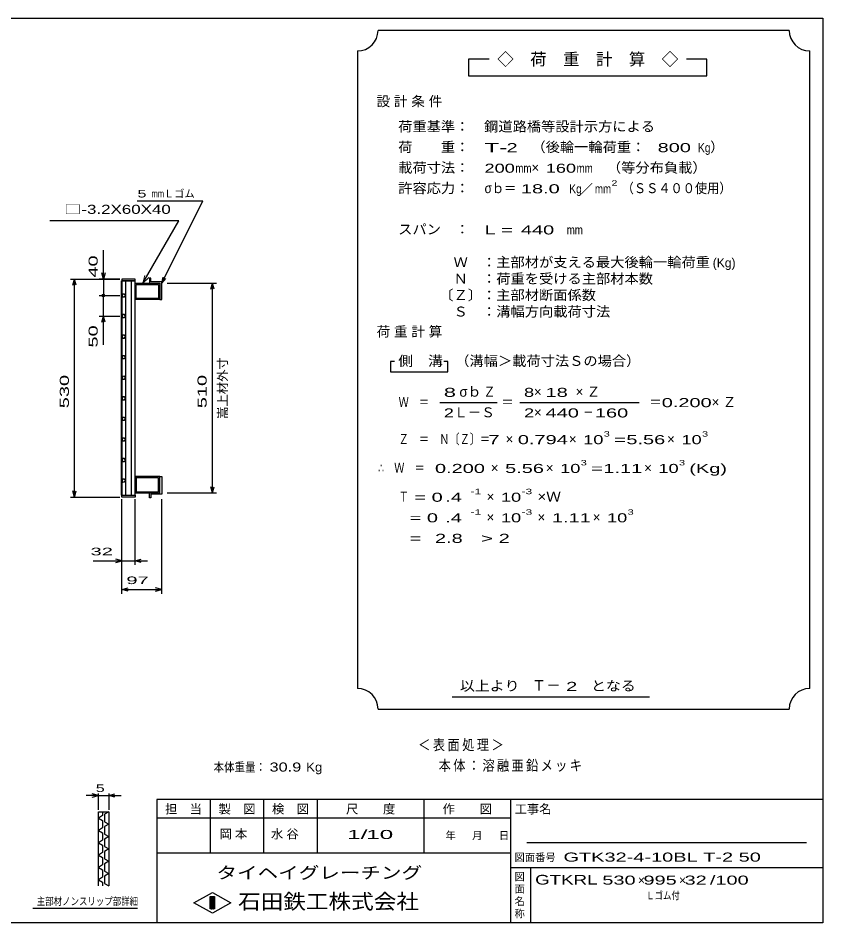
# Model space of a CAD drawing. Units: millimetres, scale not verified. Extents: x -1820 to 1731, y -1282 to 1054.
# Drawn here: x -227 to 1731, y -1146 to 1054 of the extents above; entities that cross this region are included whole.
import ezdxf
from ezdxf.enums import TextEntityAlignment as Align

# ---------------------------------------------------------------- set-up
doc = ezdxf.new("R2010")
doc.units = ezdxf.units.MM
doc.header["$LTSCALE"] = 10
for name, color, linetype, lineweight in [('0_2', 150, 'Continuous', 25), ('16', 3, 'Continuous', 25), ('22', 4, 'Continuous', 25), ('24', 2, 'Continuous', 25), ('32', 4, 'Continuous', 25)]:
    doc.layers.add(name, color=color, linetype=linetype, lineweight=lineweight)
doc.styles.add('ベクトル', font='')
doc.styles.get('ベクトル').set_extended_font_data('ベクトル')

msp = doc.modelspace()

# ---------------------------------------------------------------- linework, layer by layer
at = {"layer": '0_2'}
for p, q in [((-1729, 1053.5), (1731, 1053.5)), ((1731, 1053.5), (1731, -1146.5)), ((1731, -846.5), (111, -846.5)), ((111, -846.5), (111, -1146.5)), ((241, -846.5), (241, -976.5)), ((371, -976.5), (371, -846.5)), ((501, -846.5), (501, -976.5)), ((761, -976.5), (761, -846.5)), ((971, -846.5), (971, -1146.5)), ((971, -891.5), (111, -891.5)), ((1691, -951.5), (1011, -951.5)), ((111, -976.5), (971, -976.5)), ((971, -1011.5), (1731, -1011.5)), ((1021, -1146.5), (1021, -1011.5)), ((201, -1097.5), (246, -1072.5)), ((246, -1072.5), (291, -1097.5)), ((246, -1122.5), (201, -1097.5)), ((241, -1082.5), (251, -1082.5)), ((241, -1112.5), (241, -1082.5)), ((241, -1082.5), (243, -1082.5)), ((243, -1082.5), (243, -1112.5)), ((245, -1112.5), (245, -1082.5)), ((245, -1082.5), (247, -1082.5)), ((291, -1097.5), (246, -1122.5)), ((247, -1082.5), (247, -1112.5)), ((249, -1112.5), (249, -1082.5)), ((249, -1082.5), (251, -1082.5)), ((251, -1082.5), (251, -1112.5)), ((251, -1082.5), (251, -1112.5)), ((251, -1112.5), (241, -1112.5)), ((243, -1112.5), (245, -1112.5)), ((247, -1112.5), (249, -1112.5)), ((1731, -1146.5), (-1729, -1146.5))]:
    msp.add_line(p, q, dxfattribs=at)
at = {"layer": '16'}
for p, q in [((58, 419), (26, 419)), ((26, 419), (26, 414.5)), ((58, 414.5), (58, 419)), ((96, 421), (93, 421)), ((93, 421), (93, 409)), ((96, 412), (96, 421)), ((25.3, -106.5), (25.3, 414.5)), ((25.3, 414.5), (26, 414.5)), ((26, 414.5), (58, 414.5)), ((26, 414.5), (26, -106.5)), ((58, 414.5), (26, 414.5)), ((34.5, 414.5), (34.5, -106.5)), ((49.5, -106.5), (49.5, 414.5)), ((58, -106.5), (58, 414.5)), ((58, 409), (118, 409)), ((58, 369), (58, 409)), ((61, 406), (115, 406)), ((61, 372), (61, 406)), ((93, 409), (118, 409)), ((123, 412), (96, 412)), ((115, 406), (115, 372)), ((118, 409), (118, 369)), ((118, 409), (118, 369)), ((123, 369), (123, 412)), ((27.98, 382.45), (26, 378.97)), ((26, 378.97), (28.02, 375.52)), ((31.98, 382.48), (27.98, 382.45)), ((28.02, 375.52), (32.02, 375.55)), ((34, 379), (31.98, 382.48)), ((32.02, 375.55), (34, 379.03)), ((118, 369), (58, 369)), ((115, 372), (61, 372)), ((118, 369), (123, 369)), ((27.98, 332.45), (26, 328.97)), ((31.98, 332.48), (27.98, 332.45)), ((34, 329), (31.98, 332.48)), ((26, 328.97), (28.02, 325.52)), ((28.02, 325.52), (32.02, 325.55)), ((32.02, 325.55), (34, 329.03)), ((27.98, 282.45), (26, 278.97)), ((26, 278.97), (28.02, 275.52)), ((31.98, 282.48), (27.98, 282.45)), ((28.02, 275.52), (32.02, 275.55)), ((34, 279), (31.98, 282.48)), ((32.02, 275.55), (34, 279.03)), ((27.98, 232.45), (26, 228.97)), ((26, 228.97), (28.02, 225.52)), ((31.98, 232.48), (27.98, 232.45)), ((28.02, 225.52), (32.02, 225.55)), ((34, 229), (31.98, 232.48)), ((32.02, 225.55), (34, 229.03)), ((27.98, 182.45), (26, 178.97)), ((26, 178.97), (28.02, 175.52)), ((31.98, 182.48), (27.98, 182.45)), ((34, 179), (31.98, 182.48)), ((32.02, 175.55), (34, 179.03)), ((28.02, 175.52), (32.02, 175.55)), ((27.98, 132.45), (26, 128.97)), ((31.98, 132.48), (27.98, 132.45)), ((34, 129), (31.98, 132.48)), ((26, 128.97), (28.02, 125.52)), ((28.02, 125.52), (32.02, 125.55)), ((32.02, 125.55), (34, 129.03)), ((27.98, 82.45), (26, 78.97)), ((26, 78.97), (28.02, 75.52)), ((31.98, 82.48), (27.98, 82.45)), ((28.02, 75.52), (32.02, 75.55)), ((34, 79), (31.98, 82.48)), ((32.02, 75.55), (34, 79.03)), ((27.98, 32.45), (26, 28.97)), ((26, 28.97), (28.02, 25.52)), ((31.98, 32.48), (27.98, 32.45)), ((28.02, 25.52), (32.02, 25.55)), ((34, 29), (31.98, 32.48)), ((32.02, 25.55), (34, 29.03)), ((27.98, -17.55), (26, -21.03)), ((26, -21.03), (28.02, -24.48)), ((31.98, -17.52), (27.98, -17.55)), ((34, -21), (31.98, -17.52)), ((32.02, -24.45), (34, -20.97)), ((28.02, -24.48), (32.02, -24.45)), ((118, -61), (58, -61)), ((58, -61), (58, -101)), ((115, -64), (61, -64)), ((61, -64), (61, -98)), ((115, -98), (115, -64)), ((118, -101), (118, -61)), ((118, -61), (123, -61)), ((118, -101), (118, -61)), ((123, -61), (123, -104)), ((27.98, -67.55), (26, -71.03)), ((26, -71.03), (28.02, -74.48)), ((31.98, -67.52), (27.98, -67.55)), ((28.02, -74.48), (32.02, -74.45)), ((34, -71), (31.98, -67.52)), ((32.02, -74.45), (34, -70.97)), ((26, -106.5), (25.3, -106.5)), ((26, -106.5), (58, -106.5)), ((26, -111), (26, -106.5)), ((26, -106.5), (58, -106.5)), ((58, -101), (118, -101)), ((58, -106.5), (58, -111)), ((61, -98), (115, -98)), ((93, -113), (93, -101)), ((93, -101), (118, -101)), ((123, -104), (96, -104)), ((96, -104), (96, -113)), ((58, -111), (26, -111)), ((96, -113), (93, -113))]:
    msp.add_line(p, q, dxfattribs=at)
at = {"layer": '22'}
for p, q in [((63, 609), (223, 609)), ((123, 409), (223, 609)), ((164.85, 560.92), (-149.15, 560.92)), ((76.97, 408.71), (164.85, 560.92)), ((-19, 419), (-19, 489)), ((-99, 419), (21, 419)), ((-93, 404), (-89, 419)), ((-85, 404), (-89, 419)), ((-89, -111), (-89, 419)), ((21, 419), (-29, 419)), ((-19, 419), (-23, 434)), ((-15, 434), (-19, 419)), ((-19, 419), (-19, 379)), ((123, 409), (126, 423.6)), ((123, 409), (133, 420)), ((136, 409), (256, 409)), ((242, 394), (246, 409)), ((250, 394), (246, 409)), ((246, -101), (246, 409)), ((-29, 379), (21, 379)), ((-19, 329), (-19, 379)), ((-29, 329), (21, 329)), ((-23, 314), (-19, 329)), ((-15, 314), (-19, 329)), ((-19, 259), (-19, 329)), ((246, -101), (242, -86)), ((246, -101), (250, -86)), ((-89, -111), (-93, -96)), ((-89, -111), (-85, -96)), ((136, -101), (256, -101)), ((-99, -111), (21, -111)), ((26, -276), (26, -116)), ((26, -346), (26, -116)), ((58, -276), (58, -116)), ((123, -346), (123, -116)), ((26, -266), (11, -262)), ((58, -266), (73, -262)), ((-44, -266), (26, -266)), ((11, -270), (26, -266)), ((26, -266), (58, -266)), ((73, -270), (58, -266)), ((58, -266), (88, -266)), ((26, -336), (41, -332)), ((41, -340), (26, -336)), ((26, -336), (123, -336)), ((123, -336), (108, -332)), ((108, -340), (123, -336))]:
    msp.add_line(p, q, dxfattribs=at)
at = {"layer": '22', "lineweight": 13}
for p, q in [((82.15, 428.03), (76.97, 408.71)), ((76.97, 408.71), (91.11, 422.86))]:
    msp.add_line(p, q, dxfattribs=at)
at = {"layer": '22'}
msp.add_circle((-19, 379), 3, dxfattribs=at)
at = {"layer": '24', "color": 4}
for p, q in [((1649, 1023.5), (649, 1023.5)), ((599, 973.5), (599, -576.5)), ((1699, -576.5), (1699, 973.5)), ((919, 953.5), (869, 953.5)), ((869, 953.5), (869, 913.5)), ((1449, 953.5), (1399, 953.5)), ((1449, 913.5), (1449, 953.5)), ((869, 913.5), (1449, 913.5)), ((689, 218.5), (679, 218.5)), ((679, 218.5), (679, 193.5)), ((819, 218.5), (809, 218.5)), ((819, 193.5), (819, 218.5)), ((679, 193.5), (819, 193.5)), ((799, 118.5), (939, 118.5)), ((994, 118.5), (1284, 118.5)), ((829, -596.5), (1309, -596.5)), ((649, -626.5), (1649, -626.5))]:
    msp.add_line(p, q, dxfattribs=at)
for centre, start, end in [((599, 1023.5), 270, 0), ((1699, 1023.5), 180, 270), ((599, -626.5), 0, 90), ((1699, -626.5), 90, 180)]:
    msp.add_arc(centre, 50, start, end, dxfattribs=at)
at = {"layer": '32'}
for p, q in [((-31, -836.5), (-46, -832.5)), ((-31, -871.5), (-31, -831.5)), ((-6, -831.5), (-6, -871.5)), ((-6, -836.5), (9, -832.5)), ((-31, -836.5), (-61, -836.5)), ((-46, -840.5), (-31, -836.5)), ((-31, -836.5), (-6, -836.5)), ((9, -840.5), (-6, -836.5)), ((-6, -836.5), (24, -836.5)), ((-31, -876.5), (-6, -876.5)), ((-31, -1056.5), (-31, -876.5)), ((-21, -876.5), (-21, -885.5)), ((-6, -876.5), (-16, -882.5)), ((-6, -876.5), (-6, -1056.5)), ((-21, -885.5), (-31, -891.5)), ((-31, -891.5), (-21, -897.5)), ((-21, -897.5), (-21, -915.5)), ((-16, -882.5), (-16, -900.5)), ((-16, -900.5), (-6, -906.5)), ((-21, -915.5), (-31, -921.5)), ((-31, -921.5), (-21, -927.5)), ((-6, -906.5), (-16, -912.5)), ((-16, -912.5), (-16, -930.5)), ((-21, -945.5), (-31, -951.5)), ((-21, -927.5), (-21, -945.5)), ((-16, -930.5), (-6, -936.5)), ((-6, -936.5), (-16, -942.5)), ((-16, -942.5), (-16, -960.5)), ((-31, -951.5), (-21, -957.5)), ((-21, -957.5), (-21, -975.5)), ((-16, -960.5), (-6, -966.5)), ((-6, -966.5), (-16, -972.5)), ((-21, -975.5), (-31, -981.5)), ((-31, -981.5), (-21, -987.5)), ((-21, -987.5), (-21, -1005.5)), ((-16, -972.5), (-16, -990.5)), ((-21, -1005.5), (-31, -1011.5)), ((-31, -1011.5), (-21, -1017.5)), ((-16, -990.5), (-6, -996.5)), ((-6, -996.5), (-16, -1002.5)), ((-16, -1002.5), (-16, -1020.5)), ((-21, -1017.5), (-21, -1035.5)), ((-16, -1020.5), (-6, -1026.5)), ((-6, -1026.5), (-16, -1032.5)), ((-16, -1032.5), (-16, -1050.5)), ((-21, -1035.5), (-31, -1041.5)), ((-31, -1041.5), (-21, -1047.5)), ((-21, -1047.5), (-21, -1056.5)), ((-16, -1050.5), (-6, -1056.5)), ((64, -1111.5), (-191, -1111.5))]:
    msp.add_line(p, q, dxfattribs=at)

# ---------------------------------------------------------------- texts
at = {"layer": '0_2', "style": 'ベクトル'}
for s, height, p in [('担\u3000当', 21.99, (131, -869.5)), ('製\u3000図', 21.99, (261, -869.5)), ('検\u3000図', 21.99, (391, -869.5)), ('尺\u3000\u3000度', 21.99, (571, -869.5)), ('作\u3000\u3000図', 21.99, (806, -869.5)), ('工事名', 21.99, (981, -869.5)), ('年', 18.33, (813, -934)), ('月', 18.33, (878, -934)), ('日', 18.33, (943, -934)), ('図面番号', 18.33, (981, -987)), ('図', 18.33, (981, -1034)), ('面', 18.33, (981, -1064)), ('名', 18.33, (981, -1094)), ('称', 18.33, (981, -1124))]:
    msp.add_text(s, height=height, dxfattribs=at).set_placement(p, align=Align.MIDDLE_LEFT)
at = {"layer": '0_2', "color": 222, "style": 'ベクトル'}
for s, height, width, p in [('タイヘイグレーチング', 29.33, 1.25, (256, -1024.5)), ('石田鉄工株式会社', 36.66, 1.1, (308.5, -1094.5))]:
    msp.add_text(s, height=height, dxfattribs=dict(at, width=width)).set_placement(p, align=Align.MIDDLE_LEFT)
at = {"layer": '22', "color": 2, "style": 'ベクトル'}
for s, height, p in [('Ｌゴム', 18.33, (128, 626.5)), ('×', 21.99, (1281, -1042.5)), ('×', 21.99, (1381, -1042.5))]:
    msp.add_text(s, height=height, dxfattribs=at).set_placement(p, align=Align.MIDDLE_LEFT)
for s, height, width, p in [(' 5 ', 18.33, 1.6, (53, 626.5)), ('mm', 18.33, 0.75, (98, 626.5)), (' 32 ', 18.33, 2, (-64, -243.5)), (' 97', 18.33, 2, (23.14, -313.5)), ('本体重量：', 21.99, 0.85, (249, -767.5)), (' 30.9', 21.99, 1.35, (374, -767.5)), ('Kg', 21.99, 1.1, (474, -767.5)), ('1/', 21.99, 2, (574, -931.5)), (' 10 ', 21.99, 2, (604, -931.5)), ('GTK32-4-10BL T-2 50         ', 21.99, 1.65, (1100, -986.5)), ('GTKRL', 23.46, 1.45, (1031, -1041.5)), (' 530 ', 21.99, 1.65, (1181, -1042.5)), (' 995 ', 21.99, 1.65, (1281, -1042.5)), (' 32 ', 21.99, 1.65, (1381, -1042.5)), ('/', 21.99, 1.65, (1456, -1042.5)), (' 100 ', 21.99, 1.65, (1456, -1042.5)), ('Ｌゴム付', 18.33, 0.8, (1301, -1080))]:
    msp.add_text(s, height=height, dxfattribs=dict(at, width=width)).set_placement(p, align=Align.MIDDLE_LEFT)
at = {"layer": '22', "color": 2, "style": 'ベクトル', "width": 1.4}
msp.add_text('□-3.2X60X40', height=21.99, dxfattribs=at).set_placement((144.85, 570.92), align=Align.BOTTOM_RIGHT)
at = {"layer": '22', "color": 2, "style": 'ベクトル', "width": 1.65}
for s, p in [(' 40 ', (-44, 409)), (' 50 ', (-44, 239)), (' 530 ', (-114, 91.5)), (' 510', (221, 91.5))]:
    msp.add_text(s, height=21.99, rotation=90, dxfattribs=at).set_placement(p, align=Align.MIDDLE_LEFT)
at = {"layer": '22', "color": 2, "style": 'ベクトル'}
msp.add_text('嵩上材外寸', height=21.99, rotation=90, dxfattribs=at).set_placement((271, 79), align=Align.MIDDLE_LEFT)
at = {"layer": '22', "color": 2, "attachment_point": 4, "style": 'ベクトル'}
for s, insert, char_height in [('\\T1.2;\\W0.85;＜表面処理＞', (746.5, -715), 25.66), ('\\T1.19;\\W0.85;本体：溶融亜鉛メッキ', (796.5, -765), 25.66), ('\\T1.25;岡本\u3000', (263.5, -931.5), 21.99), ('\\T1.25;水谷\u3000', (388.5, -931.5), 21.99)]:
    msp.add_mtext(s, dxfattribs=dict(at, insert=insert, char_height=char_height))
at = {"layer": '24', "style": 'ベクトル'}
for s, height, p in [('◇\u3000荷\u3000重\u3000計\u3000算\u3000◇', 29.33, (939, 953.5)), ('）', 24.19, (1457, 740)), ('×', 24.19, (1022, 690)), ('／', 21.99, (1141.5, 638.5)), ('(Kg)', 21.99, (1463, 458.5)), ('σｂ', 24.19, (847, 145)), ('×', 24.19, (1028, 145)), ('Ｌ－Ｓ', 24.19, (834, 95)), ('×', 24.19, (1028, 95)), ('×', 24.19, (959, 30)), ('×', 24.19, (1113, 30)), ('×', 24.19, (1352, 30)), ('×', 24.19, (923, -40)), ('×', 24.19, (1057, -40)), ('×', 24.19, (1296, -40)), ('×', 24.19, (913, -110)), ('×', 24.19, (913, -160)), ('×', 24.19, (1037, -160)), ('×', 24.19, (1171, -160)), ('Ｔ－', 25.66, (1023, -569))]:
    msp.add_text(s, height=height, dxfattribs=at).set_placement(p, align=Align.MIDDLE_LEFT)
for s, height, width, p in [('荷重基準：\u3000', 24.19, 1.05, (698, 790)), ('鋼道路橋等設計示方による', 24.19, 1.05, (907, 790)), ('荷\u3000\u3000重：\u3000', 24.19, 1.05, (698, 740)), ('T-', 21.99, 2, (908, 738.5)), (' 2 ', 21.99, 1.65, (948, 738.5)), ('（後輪一輪荷重：', 24.19, 1.05, (1022, 740)), ('  800', 21.99, 1.65, (1302, 738.5)), ('Kg', 21.99, 0.85, (1427, 738.5)), ('載荷寸法：\u3000', 24.19, 1.05, (698, 690)), ('\u3000（等分布負載）', 24.19, 1.05, (1171, 690)), ('200', 21.99, 1.5, (908, 688.5)), ('mm', 21.99, 0.8, (983, 688.5)), ('160', 21.99, 1.5, (1057, 688.5)), ('mm', 21.99, 0.8, (1132, 688.5)), ('許容応力：\u3000', 24.19, 1.05, (698, 640)), ('σｂ＝', 24.19, 0.9, (908, 640)), (' 18.0', 21.99, 1.65, (983, 638.5)), ('Kg', 21.99, 0.85, (1114, 638.5)), ('mm', 21.99, 0.8, (1176.5, 638.5)), ('2', 13.2, 1.5, (1216.5, 652.5)), ('（ＳＳ４００使用）', 24.19, 0.9, (1241.5, 640)), ('スパン\u3000：\u3000', 24.19, 1.05, (698, 540)), ('L =', 21.99, 1.65, (908, 538.5)), (' 440 ', 21.99, 1.65, (983, 538.5)), ('mm', 21.99, 0.8, (1108, 538.5)), ('\u3000Ｗ\u3000：主部材が支える最大後輪一輪荷重', 24.19, 1.05, (798, 460)), ('\u3000Ｎ\u3000：荷重を受ける主部材本数', 24.19, 1.05, (798, 420)), ('〔Ｚ〕：主部材断面係数', 24.19, 1.05, (798, 380)), ('\u3000Ｓ\u3000：溝幅方向載荷寸法', 24.19, 1.05, (798, 340)), ('側\u3000溝', 24.19, 1.1, (698, 220)), ('\u3000（溝幅＞載荷寸法Ｓの場合）', 24.19, 1.05, (802, 220)), ('8', 21.99, 1.8, (809, 143.5)), ('Ｚ', 24.19, 0.9, (905, 145)), ('8', 21.99, 1.5, (1004, 143.5)), (' 18 ', 21.99, 1.65, (1043, 143.5)), ('Ｗ\u3000＝', 24.19, 0.75, (699, 120)), ('＝', 24.19, 0.9, (949, 120)), ('＝', 24.19, 0.9, (1309, 120)), ('0.200', 21.99, 1.65, (1339, 118.5)), ('2', 21.99, 1.5, (809, 93.5)), ('2', 21.99, 1.5, (1004, 93.5)), (' 440 ', 21.99, 1.65, (1043, 93.5)), ('－', 24.19, 0.75, (1148, 95)), (' 160 ', 21.99, 1.65, (1163, 93.5)), ('Ｚ\u3000＝\u3000Ｎ〔Ｚ〕＝', 24.19, 0.75, (699, 30)), ('3', 13.2, 1.5, (1198, 42.5)), ('3', 13.2, 1.5, (1437, 42.5)), (' 7 ', 21.99, 1.65, (904, 28.5)), ('0.794', 21.99, 1.65, (989, 28.5)), ('10', 21.99, 1.5, (1148, 28.5)), ('=', 21.99, 1.7, (1223, 28.5)), ('5.56', 21.99, 1.65, (1253, 28.5)), ('10', 21.99, 1.5, (1387, 28.5)), ('3', 13.2, 1.5, (1142, -27.5)), ('3', 13.2, 1.5, (1381, -27.5)), ('∴\u3000Ｗ\u3000＝', 24.19, 0.75, (649, -40)), (' 0.200', 21.99, 1.65, (774, -41.5)), ('5.56', 21.99, 1.65, (958, -41.5)), ('10', 21.99, 1.5, (1092, -41.5)), ('=', 21.99, 1.7, (1167, -41.5)), ('1.11', 21.99, 1.65, (1197, -41.5)), ('10', 21.99, 1.5, (1331, -41.5)), ('(Kg)', 21.99, 1.65, (1406, -41.5)), ('Ｔ', 24.19, 0.75, (699, -110)), (' = 0', 21.99, 1.65, (724, -111.5)), (' .4 ', 21.99, 1.65, (799, -111.5)), ('-1', 13.2, 1.65, (874, -97.5)), ('10', 21.99, 1.5, (948, -111.5)), ('-3', 13.2, 1.65, (998, -97.5)), ('×Ｗ', 24.19, 1.1, (1037, -110)), ('  = 0', 21.99, 1.65, (699, -161.5)), (' .4 ', 21.99, 1.65, (799, -161.5)), ('-1', 13.2, 1.65, (874, -147.5)), ('10', 21.99, 1.5, (948, -161.5)), ('-3', 13.2, 1.65, (998, -147.5)), ('1.11', 21.99, 1.65, (1072, -161.5)), ('10', 21.99, 1.5, (1206, -161.5)), ('3', 13.2, 1.5, (1256, -147.5)), ('  =', 21.99, 1.65, (699, -211.5)), (' 2.8', 21.99, 1.65, (774, -211.5)), ('>', 21.99, 1.7, (899, -211.5)), (' 2 ', 21.99, 1.65, (929, -211.5)), ('以上より\u3000', 24.19, 1.1, (848, -570)), (' 2 ', 21.99, 1.65, (1093, -571.5)), ('となる', 24.19, 1.1, (1167, -570))]:
    msp.add_text(s, height=height, dxfattribs=dict(at, width=width)).set_placement(p, align=Align.MIDDLE_LEFT)
at = {"layer": '24', "char_height": 24.19, "attachment_point": 4, "style": 'ベクトル'}
for s, insert in [('\\T1.28;設計条件', (645.5, 850)), ('\\T1.28;荷重計算', (645.5, 290)), ('\\T1.42;×Ｚ', (1129.5, 145)), ('\\T1.42;×Ｚ', (1460.5, 120))]:
    msp.add_mtext(s, dxfattribs=dict(at, insert=insert))
at = {"layer": '32', "color": 2, "style": 'ベクトル'}
for s, width, p in [(' 5 ', 1.6, (-48.5, -819)), ('主部材ノンスリップ部詳細', 0.8, (-181, -1094))]:
    msp.add_text(s, height=18.33, dxfattribs=dict(at, width=width)).set_placement(p, align=Align.MIDDLE_LEFT)

doc.saveas('drawing.dxf')
